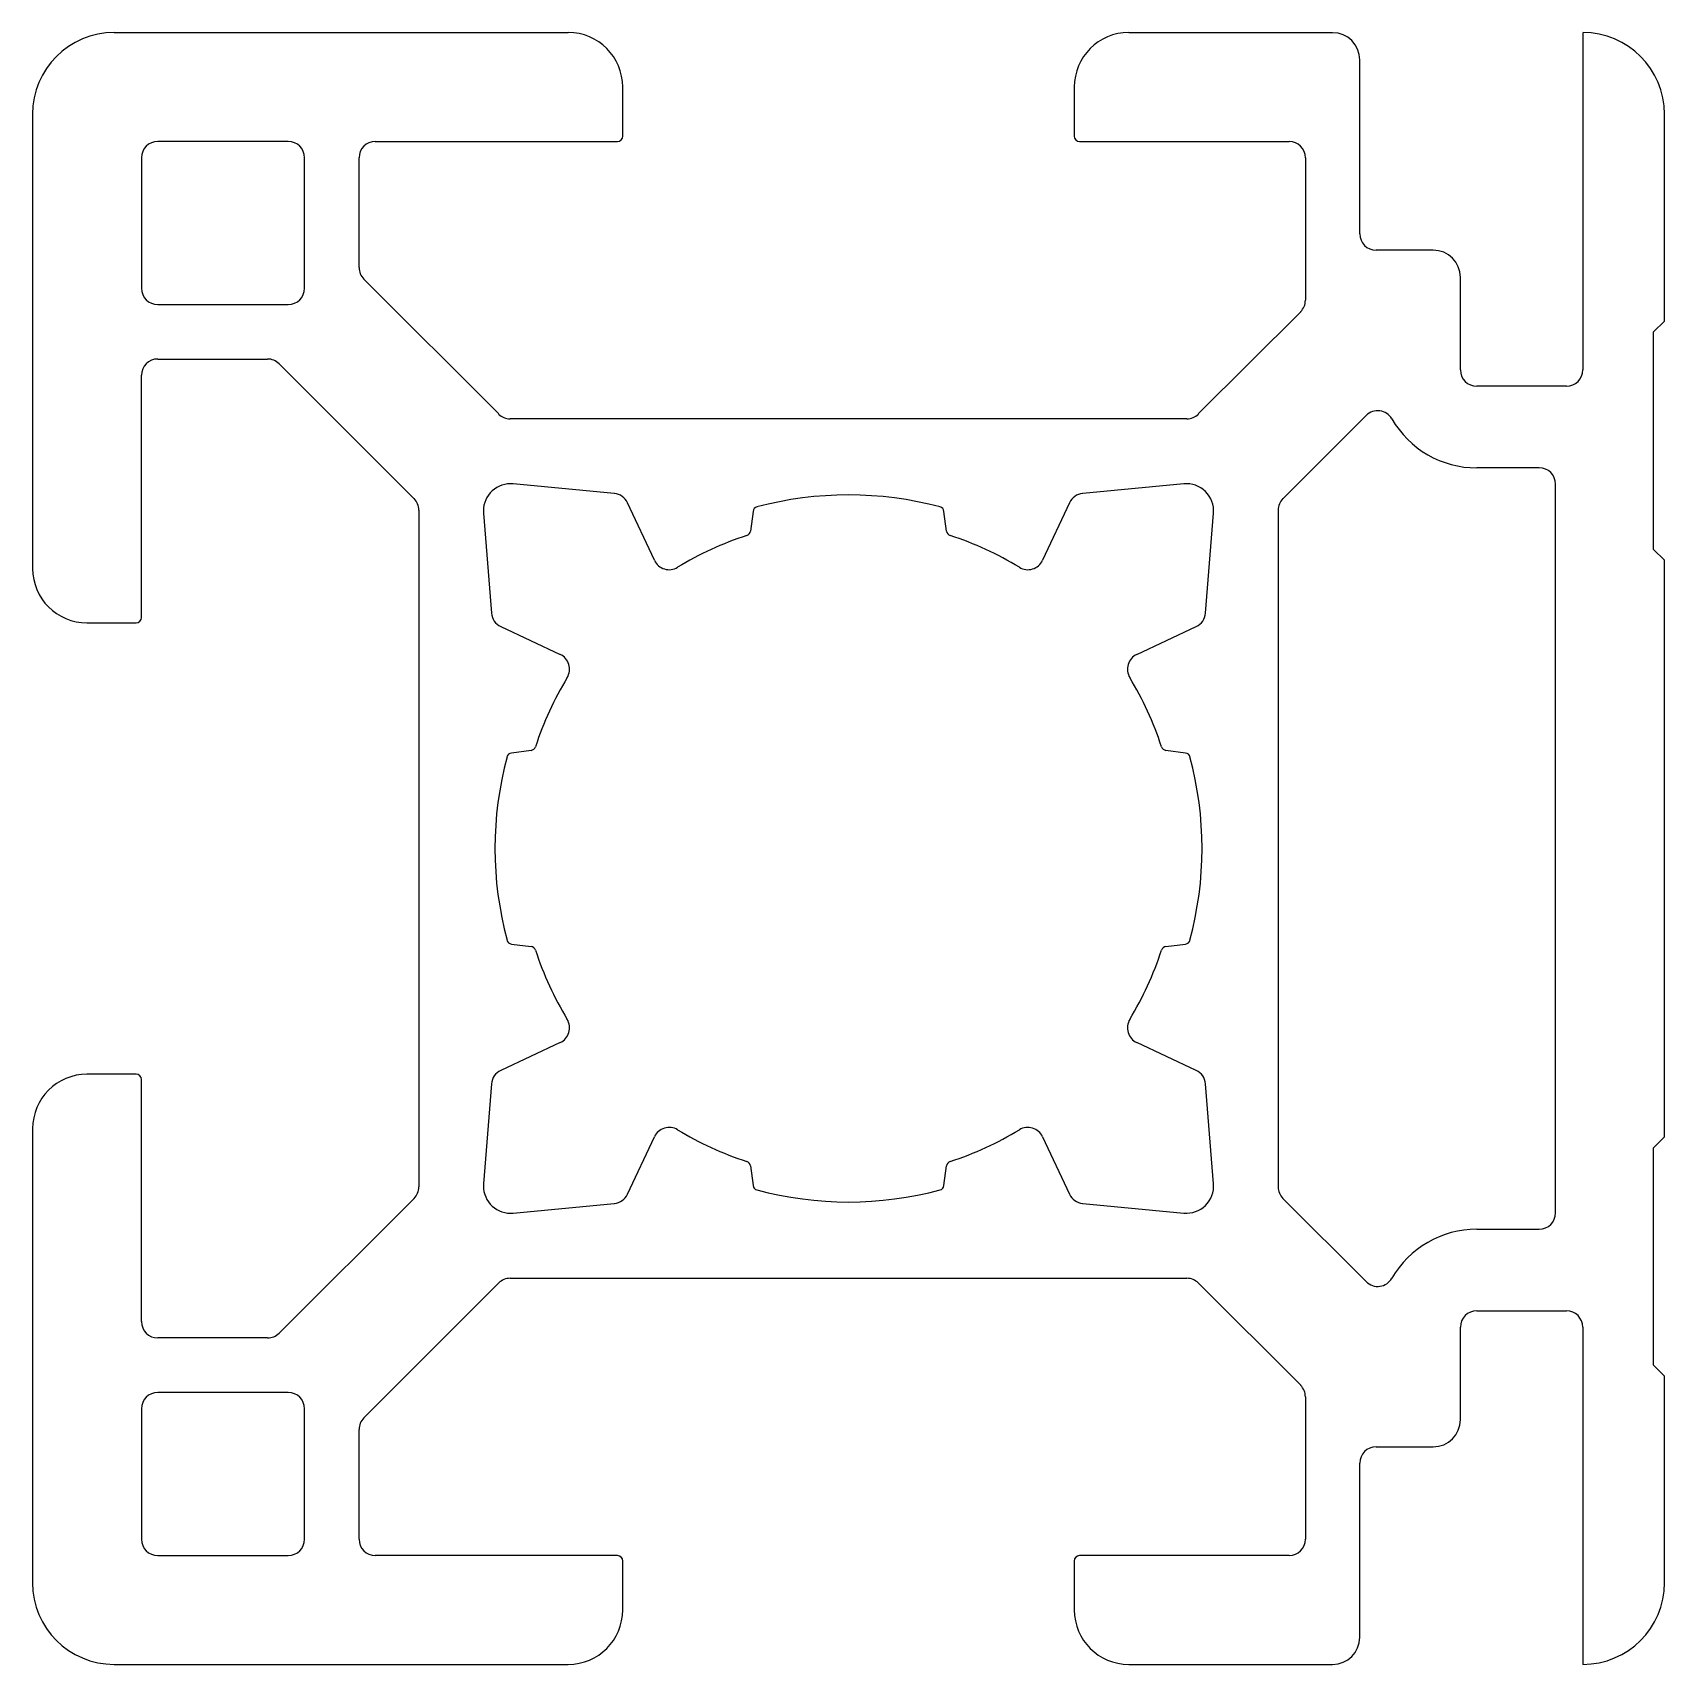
# Model space of a CAD drawing. Header units: inches. Extents: x 56865 to 58046, y 22712 to 23893.
import ezdxf

# ---------------------------------------------------------------- set-up
doc = ezdxf.new("R2010")
doc.units = ezdxf.units.IN
doc.header["$MEASUREMENT"] = 0

msp = doc.modelspace()

# ---------------------------------------------------------------- linework, layer by layer
at = {"color": 7, "linetype": 'Continuous', "lineweight": 25}
for p, q in [((57252.4, 23892.6), (56923.7, 23892.6)), ((57805.6, 23892.6), (57658, 23892.6)), ((57986.7, 23892.6), (57986.7, 23648.5)), ((57825.3, 23747), (57825.3, 23872.9)), ((57291.8, 23817.8), (57291.8, 23853.3)), ((57618.6, 23853.3), (57618.6, 23817.8)), ((56864.6, 23833.6), (56864.6, 23504.8)), ((58045.8, 23683.9), (58045.8, 23833.6)), ((57049.7, 23813.9), (56955.2, 23813.9)), ((57112.7, 23813.9), (57287.9, 23813.9)), ((57622.5, 23813.9), (57774.1, 23813.9)), ((56943.4, 23802.1), (56943.4, 23707.6)), ((57061.5, 23707.6), (57061.5, 23802.1)), ((57100.9, 23722.6), (57100.9, 23802.1)), ((57785.9, 23802.1), (57785.9, 23698.9)), ((57878.4, 23735.2), (57837.1, 23735.2)), ((57202, 23616.6), (57104.3, 23714.2)), ((57898.1, 23648.5), (57898.1, 23715.5)), ((56955.2, 23695.8), (57049.7, 23695.8)), ((57782.5, 23690.6), (57708.4, 23616.6)), ((58037.9, 23676.1), (58045.8, 23683.9)), ((58037.9, 23518.6), (58037.9, 23676.1)), ((56955.2, 23656.4), (57034.7, 23656.4)), ((57043.1, 23653), (57140.7, 23555.3)), ((56943.4, 23469.4), (56943.4, 23644.6)), ((57974.9, 23636.7), (57909.9, 23636.7)), ((57700.1, 23613.1), (57210.3, 23613.1)), ((57830, 23615.6), (57769.7, 23555.3)), ((57955.2, 23577.7), (57909.9, 23577.7)), ((57285.7, 23559), (57212.4, 23566)), ((57698, 23566), (57624.7, 23559)), ((57967, 23038.3), (57967, 23565.9)), ((57314.7, 23510.8), (57295.3, 23552.3)), ((57615.1, 23552.3), (57595.7, 23510.8)), ((57144.2, 23547), (57144.2, 23057.2)), ((57190.9, 23544.8), (57196.7, 23472.4)), ((57386.1, 23546), (57384.2, 23531.8)), ((57526.2, 23531.8), (57524.3, 23546)), ((57713.7, 23472.4), (57719.5, 23544.8)), ((57766.2, 23547), (57766.2, 23057.2)), ((58045.8, 23510.8), (58037.9, 23518.6)), ((58045.8, 23093.4), (58045.8, 23510.8)), ((56904, 23465.5), (56939.5, 23465.5)), ((57203.5, 23462.7), (57246.5, 23442.6)), ((57663.9, 23442.6), (57706.9, 23462.7)), ((57225.5, 23373.1), (57211.3, 23371.2)), ((57699.1, 23371.2), (57684.9, 23373.1)), ((57211.3, 23232.9), (57225.5, 23231.1)), ((57684.9, 23231.1), (57699.1, 23232.9)), ((57246.5, 23161.6), (57203.5, 23141.5)), ((57706.9, 23141.5), (57663.9, 23161.6)), ((56939.5, 23138.7), (56904, 23138.7)), ((56943.4, 22959.6), (56943.4, 23134.8)), ((57196.7, 23131.7), (57190.9, 23059.3)), ((57719.5, 23059.3), (57713.7, 23131.7)), ((56864.6, 23099.3), (56864.6, 22770.6)), ((57295.3, 23051.9), (57314.7, 23093.4)), ((57595.7, 23093.4), (57615.1, 23051.9)), ((58037.9, 23085.5), (58045.8, 23093.4)), ((58037.9, 22928.1), (58037.9, 23085.5)), ((57384.2, 23072.4), (57386.1, 23058.2)), ((57524.3, 23058.2), (57526.2, 23072.4)), ((57140.7, 23048.8), (57043.1, 22951.2)), ((57212.4, 23038.2), (57285.7, 23045.1)), ((57624.7, 23045.1), (57698, 23038.2)), ((57769.7, 23048.8), (57830, 22988.6)), ((57909.9, 23026.5), (57955.2, 23026.5)), ((57104.3, 22890), (57202, 22987.6)), ((57210.3, 22991.1), (57700.1, 22991.1)), ((57708.4, 22987.6), (57782.5, 22913.6)), ((57909.9, 22967.4), (57974.9, 22967.4)), ((57898.1, 22888.7), (57898.1, 22955.6)), ((57986.7, 22955.6), (57986.7, 22711.5)), ((57034.7, 22947.8), (56955.2, 22947.8)), ((58045.8, 22920.2), (58037.9, 22928.1)), ((58045.8, 22770.6), (58045.8, 22920.2)), ((57049.7, 22908.4), (56955.2, 22908.4)), ((57785.9, 22905.2), (57785.9, 22802.1)), ((56943.4, 22896.6), (56943.4, 22802.1)), ((57061.5, 22802.1), (57061.5, 22896.6)), ((57100.9, 22802.1), (57100.9, 22881.6)), ((57837.1, 22869), (57878.4, 22869)), ((57825.3, 22731.2), (57825.3, 22857.2)), ((56955.2, 22790.3), (57049.7, 22790.3)), ((57287.9, 22790.3), (57112.7, 22790.3)), ((57291.8, 22750.9), (57291.8, 22786.3)), ((57618.6, 22786.3), (57618.6, 22750.9)), ((57774.1, 22790.3), (57622.5, 22790.3)), ((56923.7, 22711.5), (57252.4, 22711.5)), ((57658, 22711.5), (57805.6, 22711.5))]:
    msp.add_line(p, q, dxfattribs=at)
for centre, radius, start, end in [((56923.7, 23833.6), 59.1, 90, 180), ((57252.4, 23853.3), 39.4, 0, 90), ((57658, 23853.3), 39.4, 90, 180), ((57805.6, 23872.9), 19.7, 360, 90), ((57986.7, 23833.6), 59.1, 0, 90), ((56955.2, 23802.1), 11.8, 90, 180), ((57049.7, 23802.1), 11.8, 360, 90), ((57112.7, 23802.1), 11.8, 90, 180), ((57287.9, 23817.8), 3.94, 270, 0), ((57622.5, 23817.8), 3.94, 180, 270), ((57774.1, 23802.1), 11.8, 0, 90), ((57837.1, 23747), 11.8, 180, 270), ((57878.4, 23715.5), 19.7, 0, 90), ((57112.7, 23722.6), 11.8, 180, 225), ((56955.2, 23707.6), 11.8, 180, 270), ((57049.7, 23707.6), 11.8, 270, 360), ((57774.1, 23698.9), 11.8, 315, 360), ((56955.2, 23644.6), 11.8, 90, 180), ((57034.7, 23644.6), 11.8, 45, 90), ((57909.9, 23648.5), 11.8, 180, 270), ((57974.9, 23648.5), 11.8, 270, 0), ((57210.3, 23624.9), 11.8, 225, 270), ((57700.1, 23624.9), 11.8, 270, 315), ((57838.3, 23607.2), 11.8, 29.9711, 135), ((57909.9, 23648.5), 70.9, 209.9711, 270), ((57955.2, 23565.9), 11.8, 0, 90), ((57210.6, 23546.4), 19.7, 84.5848, 180), ((57699.8, 23546.4), 19.7, 355.4627, 95.4152), ((57132.4, 23547), 11.8, 0, 45), ((57284.6, 23547.3), 11.8, 25, 84.5848), ((57455.2, 23302.1), 255.9, 74.9945, 105.0055), ((57625.8, 23547.3), 11.8, 95.4152, 155), ((57778, 23547), 11.8, 135, 180), ((57210.6, 23546.4), 19.7, 180, 184.5373), ((57390, 23545.5), 3.94, 105.0055, 172.5), ((57520.4, 23545.5), 3.94, 7.5, 74.9945), ((57455.2, 23302.1), 238.2, 108.0216, 121.2802), ((57380.3, 23532.3), 3.94, 288.0216, 352.5), ((57530.1, 23532.3), 3.94, 187.5, 251.9784), ((57455.2, 23302.1), 238.2, 58.7198, 71.9784), ((56904, 23504.8), 39.4, 180, 270), ((57325.4, 23515.7), 11.8, 205, 301.2802), ((57585, 23515.7), 11.8, 238.7198, 335), ((56939.5, 23469.4), 3.94, 270, 360), ((57208.5, 23473.4), 11.8, 184.5373, 245), ((57701.9, 23473.4), 11.8, 295, 355.4627), ((57241.5, 23431.9), 11.8, 328.7198, 65), ((57668.9, 23431.9), 11.8, 115, 211.2802), ((57455.2, 23302.1), 238.2, 148.7198, 161.9784), ((57455.2, 23302.1), 238.2, 18.0216, 31.2802), ((57225, 23377), 3.94, 277.5, 341.9784), ((57685.4, 23377), 3.94, 198.0216, 262.5), ((57455.2, 23302.1), 255.9, 164.9945, 195.0055), ((57211.8, 23367.3), 3.94, 97.5, 164.9945), ((57698.6, 23367.3), 3.94, 15.0055, 82.5), ((57455.2, 23302.1), 255.9, 344.9945, 15.0055), ((57211.8, 23236.8), 3.94, 195.0055, 262.5), ((57698.6, 23236.8), 3.94, 277.5, 344.9945), ((57225, 23227.2), 3.94, 18.0216, 82.5), ((57455.2, 23302.1), 238.2, 198.0216, 211.2802), ((57455.2, 23302.1), 238.2, 328.7198, 341.9784), ((57685.4, 23227.2), 3.94, 97.5, 161.9784), ((57241.5, 23172.3), 11.8, 295, 31.2802), ((57668.9, 23172.3), 11.8, 148.7198, 245), ((56904, 23099.3), 39.4, 90, 180), ((56939.5, 23134.8), 3.94, 0, 90), ((57208.5, 23130.8), 11.8, 115, 175.4627), ((57701.9, 23130.8), 11.8, 4.5373, 65), ((57325.4, 23088.4), 11.8, 58.7198, 155), ((57455.2, 23302.1), 238.2, 238.7198, 251.9784), ((57455.2, 23302.1), 238.2, 288.0216, 301.2802), ((57585, 23088.4), 11.8, 25, 121.2802), ((57380.3, 23071.8), 3.94, 7.5, 71.9784), ((57530.1, 23071.8), 3.94, 108.0216, 172.5), ((57132.4, 23057.2), 11.8, 315, 0), ((57210.6, 23057.8), 19.7, 175.4627, 180), ((57210.6, 23057.8), 19.7, 180, 275.4152), ((57390, 23058.7), 3.94, 187.5, 254.9945), ((57520.4, 23058.7), 3.94, 285.0055, 352.5), ((57699.8, 23057.8), 19.7, 264.5848, 4.5373), ((57778, 23057.2), 11.8, 180, 225), ((57284.6, 23056.9), 11.8, 275.4152, 335), ((57455.2, 23302.1), 255.9, 254.9945, 285.0055), ((57625.8, 23056.9), 11.8, 205, 264.5848), ((57955.2, 23038.3), 11.8, 270, 0), ((57909.9, 22955.6), 70.9, 90, 150.0289), ((57210.3, 22979.2), 11.8, 90, 135), ((57700.1, 22979.2), 11.8, 45, 90), ((57838.3, 22996.9), 11.8, 225, 330.0289), ((57909.9, 22955.6), 11.8, 90, 180), ((57974.9, 22955.6), 11.8, 360, 90), ((56955.2, 22959.6), 11.8, 180, 270), ((57034.7, 22959.6), 11.8, 270, 315), ((57774.1, 22905.2), 11.8, 360, 45), ((56955.2, 22896.6), 11.8, 90, 180), ((57049.7, 22896.6), 11.8, 0, 90), ((57112.7, 22881.6), 11.8, 135, 180), ((57878.4, 22888.7), 19.7, 270, 0), ((57837.1, 22857.2), 11.8, 90, 180), ((56955.2, 22802.1), 11.8, 180, 270), ((57049.7, 22802.1), 11.8, 270, 0), ((57112.7, 22802.1), 11.8, 180, 270), ((57774.1, 22802.1), 11.8, 270, 0), ((57287.9, 22786.3), 3.94, 0, 90), ((57622.5, 22786.3), 3.94, 90, 180), ((56923.7, 22770.6), 59.1, 180, 270), ((57986.7, 22770.6), 59.1, 270, 360), ((57252.4, 22750.9), 39.4, 270, 0), ((57658, 22750.9), 39.4, 180, 270), ((57805.6, 22731.2), 19.7, 270, 0)]:
    msp.add_arc(centre, radius, start, end, dxfattribs=at)

doc.saveas('drawing.dxf')
